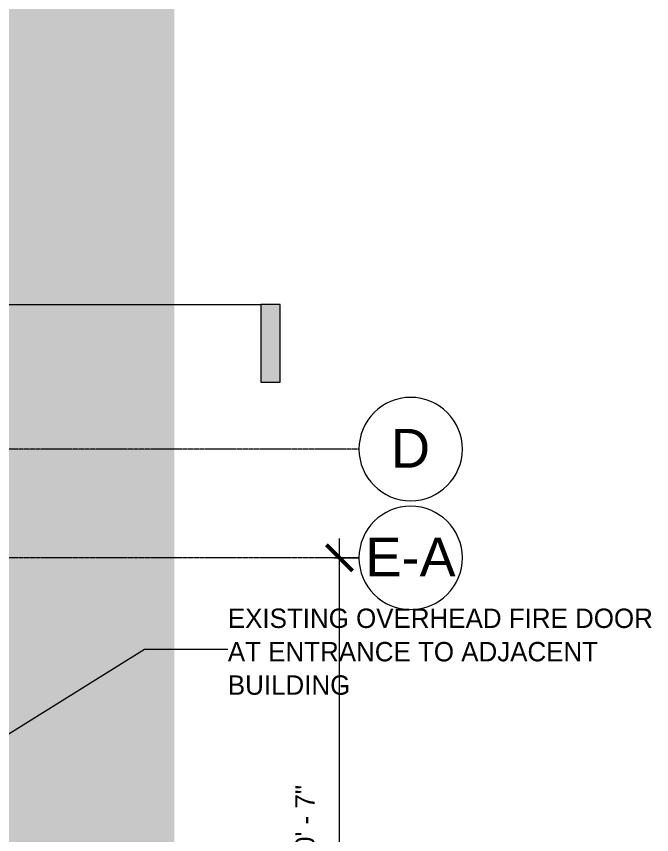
# Model space of a CAD drawing. Header units: inches. Extents: x -4139 to -1227, y 10223 to 12038.
# Drawn here: x -1521.8 to -1227, y 11277.9 to 11657.8 of the extents above; entities that cross this region are included whole.
import ezdxf

# ---------------------------------------------------------------- set-up
doc = ezdxf.new("R2010")
doc.units = ezdxf.units.IN
doc.header["$MEASUREMENT"] = 0
doc.linetypes.add('Grid Line 1_2_', pattern=[0.875, 0.5, -0.125, 0.125, -0.125])
for name, color, linetype, lineweight in [('A-ANNO-DIMS', 211, 'Continuous', 9), ('A-ANNO-DIMS-96', 211, 'Continuous', 9), ('A-ANNO-NOTE', 131, 'Continuous', 9), ('A-ROOF', 132, 'Continuous', 13), ('G-ANNO-SYMB', 111, 'Continuous', 9), ('S-GRID', 1, 'Continuous', 9), ('S-GRID-IDEN', 1, 'Continuous', 9)]:
    doc.layers.add(name, color=color, linetype=linetype, lineweight=lineweight)
doc.styles.add('Arial', font='arial.ttf', dxfattribs={"height": 18})
doc.styles.add('Century Gothic_1', font='', dxfattribs={"height": 9})
doc.styles.get('Century Gothic_1').set_extended_font_data('Century Gothic')
doc.dimstyles.new('OD__1_16__Tol__', dxfattribs={"dimscale": 12, "dimtxt": 9.397514, "dimasz": 1, "dimexe": 0.75, "dimexo": 0.5, "dimgap": 0.75, "dimtad": 1, "dimdec": 4, "dimrnd": 0.0625, "dimzin": 3, "dimdsep": 46, "dimlunit": 4, "dimtxsty": 'Century Gothic_1', "dimblk1": 'OBLIQUE', "dimblk2": 'OBLIQUE', "dimsah": 1, "dimcen": 0.09, "dimdle": 0.75, "dimazin": 0, "dimtfac": 1, "dimtdec": 4, "dimtix": 1, "dimtmove": 0, "dimatfit": 3, "dimfxl": 1, "dimtvp": 1, "dimtfill": 1, "dimfrac": 2, "dimtolj": 1, "dimtzin": 0, "dimarcsym": 2})

# ---------------------------------------------------------------- blocks, each defined once
blk = doc.blocks.new('Walls 1 - Walls 1-1277454-FLOOR PLAN - 1ST FLOOR PLAN')
at = {"layer": 'A-ROOF', "lineweight": 9}
blk.add_hatch(color=161, dxfattribs=at).paths.add_polyline_path([(-1448.52, 10380.08), (-1448.52, 11927.3), (-1956.88, 11927.3), (-1956.83, 11915.82), (-1585.45, 11918.85), (-1585.45, 11774.15), (-1582.73, 11774.15), (-1578.55, 11787.8), (-1577.83, 11774.15), (-1577.83, 10643.01), (-1938.58, 10642.37), (-1938.58, 10381.41), (-1577.83, 10380.43)], flags=0)
blk = doc.blocks.new('Grid - Grid Head - Circle-50561-FLOOR PLAN - 1ST FLOOR PLAN')
at = {"layer": 'S-GRID-IDEN'}
for start, end in [(360, 180), (180, 360)]:
    blk.add_arc((0, 0), 0.25, start, end, dxfattribs=at)
blk = doc.blocks.new('Section - 3_32_ x 3_8_-54337-FLOOR PLAN - 1ST FLOOR PLAN')
at = {"layer": 'G-ANNO-SYMB'}
blk.add_hatch(color=256, dxfattribs=at).paths.add_polyline_path([(0, 0.375), (0, 0), (-0.09375, 0), (-0.09375, 0.375)], flags=0)
for p, q in [((0, 0.375), (-0.09375, 0.375)), ((-0.09375, 0.375), (-0.09375, 0)), ((0, 0), (0, 0.375)), ((-0.09375, 0), (0, 0))]:
    blk.add_line(p, q, dxfattribs=at)
blk = doc.blocks.new('DIMBLOCK17-FLOOR PLAN - 1ST FLOOR PLAN')
at = {"layer": 'A-ANNO-DIMS-96'}
for p, q in [((-1371.84, 11159.4), (-1371.84, 11415.4)), ((-1374.32, 11406.4), (-1362.84, 11406.4)), ((-1371.84, 11406.4), (-1374.32, 11406.4)), ((-1374.32, 11159.4), (-1362.84, 11159.4)), ((-1371.84, 11159.4), (-1374.32, 11159.4))]:
    blk.add_line(p, q, dxfattribs=at)
at = {"layer": 'A-ANNO-DIMS-96', "lineweight": 50}
for p, q in [((-1371.84, 11406.4), (-1377.84, 11412.4)), ((-1371.84, 11406.4), (-1365.84, 11400.4)), ((-1371.84, 11159.4), (-1377.84, 11165.4)), ((-1371.84, 11159.4), (-1365.84, 11153.4))]:
    blk.add_line(p, q, dxfattribs=at)
at = {"layer": 'A-ANNO-DIMS-96', "color": 0, "insert": (-1392.37, 11263.65), "char_height": 9, "width": 46.1821, "attachment_point": 1, "rotation": 90, "line_spacing_factor": 0.984502, "style": 'Century Gothic_1', "bg_fill": 3, "box_fill_scale": 1.25, "bg_fill_color": 256, "bg_fill_true_color": 13158600, "bg_fill_transparency": 0}
blk.add_mtext('20\' - 7"', dxfattribs=at)
blk = doc.blocks.new('_Oblique')
at = {"color": 0, "linetype": 'ByBlock', "lineweight": -2}
blk.add_line((-0.5, -0.5), (0.5, 0.5), dxfattribs=at)

msp = doc.modelspace()

# ---------------------------------------------------------------- linework, layer by layer
at = {"layer": 'A-ANNO-NOTE'}
for p, q in [((-1579.28761, 11291.21031), (-1462.29688, 11363.97817)), ((-1462.29688, 11363.97817), (-1423.67154, 11363.97817))]:
    msp.add_line(p, q, dxfattribs=at)
at = {"layer": 'G-ANNO-SYMB'}
msp.add_line((-4043.71423, 11523.97754), (-1408.39456, 11523.97754), dxfattribs=at)
at = {"layer": 'S-GRID', "linetype": 'Grid Line 1_2_'}
for p, q in [((-1362.80331, 11456.89539), (-3750.49332, 11456.89539)), ((-1362.80331, 11406.39539), (-3886.22241, 11406.39539))]:
    msp.add_line(p, q, dxfattribs=at)

# ---------------------------------------------------------------- block references
at = {"layer": 'A-ROOF', "color": 8, "lineweight": 9}
msp.add_blockref('Walls 1 - Walls 1-1277454-FLOOR PLAN - 1ST FLOOR PLAN', (0, 0), dxfattribs=at)
at = {"layer": 'G-ANNO-SYMB', "xscale": 95.99999999999994, "yscale": 95.99999999999994, "zscale": 95.99999999999994, "rotation": 180}
msp.add_blockref('Section - 3_32_ x 3_8_-54337-FLOOR PLAN - 1ST FLOOR PLAN', (-1408.39456, 11523.97754), dxfattribs=at)
at = {"layer": 'S-GRID-IDEN', "xscale": 95.99999999999994, "yscale": 95.99999999999994, "zscale": 95.99999999999994}
for p, rotation in [((-1338.80331, 11456.89539), 89.99999999999962), ((-1338.80331, 11406.39539), 89.9999999999996)]:
    msp.add_blockref('Grid - Grid Head - Circle-50561-FLOOR PLAN - 1ST FLOOR PLAN', p, dxfattribs=dict(at, rotation=rotation))

# ---------------------------------------------------------------- texts
at = {"layer": 'S-GRID-IDEN', "char_height": 18, "attachment_point": 1, "style": 'Arial'}
for s, insert, width in [('D', (-1347.96566, 11466.27621), 22.119), ('E-A', (-1359.83338, 11415.77621), 50.904)]:
    msp.add_mtext(s, dxfattribs=dict(at, insert=insert, width=width))

# ---------------------------------------------------------------- next in the draw order: dimensions: what is measured, and where the dimension line sits
at = {"layer": 'A-ANNO-DIMS'}
dim = msp.add_linear_dim(base=(-1371.83761, 11406.39539), p1=(-1380.32289, 11159.39539), p2=(-1380.32289, 11406.39539), angle=90, dimstyle='OD__1_16__Tol__', override={"dimpost": '<>', "dimfxl": 247}, dxfattribs=at)
dim.commit()
dim.dimension.update_dxf_attribs({"geometry": 'DIMBLOCK17-FLOOR PLAN - 1ST FLOOR PLAN', "text_midpoint": (-1385.56399, 11282.89539)})

# ---------------------------------------------------------------- next in the draw order: texts
at = {"layer": 'A-ANNO-NOTE', "char_height": 9, "attachment_point": 1, "style": 'Century Gothic_1'}
for s, insert, width in [('EXISTING OVERHEAD FIRE DOOR', (-1423.67154, 11382.86172), 238.461), ('AT ENTRANCE TO ADJACENT', (-1423.67154, 11367.36172), 209.979), ('BUILDING', (-1423.67154, 11351.86172), 71.508)]:
    msp.add_mtext(s, dxfattribs=dict(at, insert=insert, width=width))

doc.saveas('drawing.dxf')
